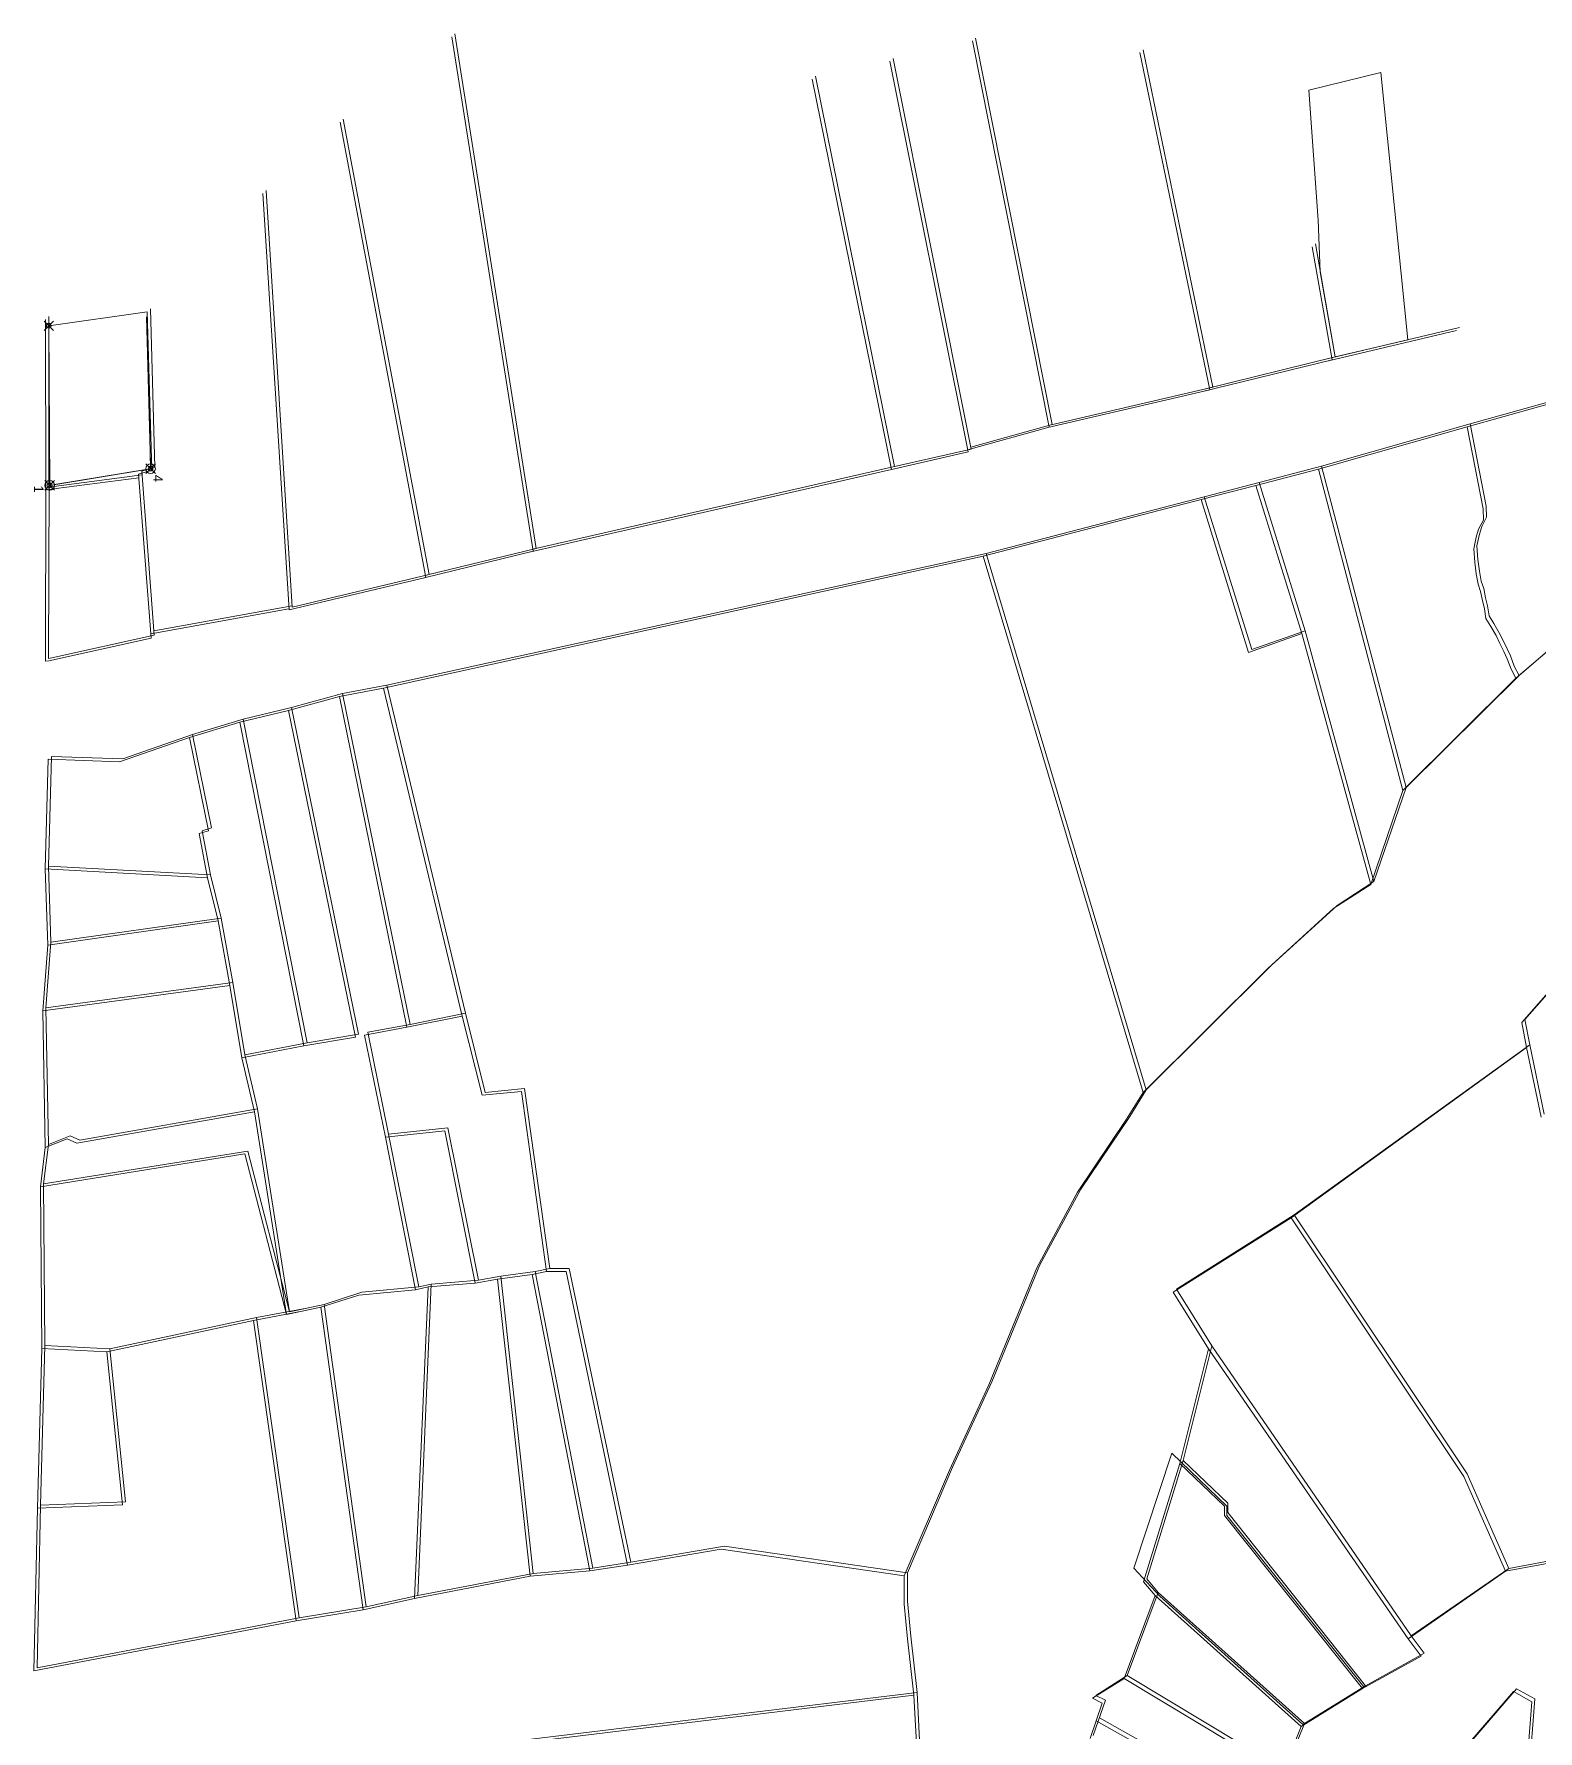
# Model space of a CAD drawing. Header units: millimetres. Extents: x 613231 to 614415, y 1317543 to 1318244.
# Drawn here: x 613957 to 614114.3, y 1318066.6 to 1318244.2 of the extents above; entities that cross this region are included whole.
import ezdxf
from ezdxf.enums import TextEntityAlignment as Align

# ---------------------------------------------------------------- set-up
doc = ezdxf.new("R2010")
doc.units = ezdxf.units.MM
doc.header["$PDMODE"] = 35
doc.header["$PDSIZE"] = 0.5
doc.layers.add('2', color=7, linetype='Continuous')
doc.layers.add('CVL_CUADCON_LIN', color=8, linetype='Continuous')
doc.layers.add('Nivel 2', color=7, linetype='Continuous', lineweight=0)
doc.styles.get("Standard").update_dxf_attribs({"font": 'TCCM____.TTF'})

msp = doc.modelspace()

# ---------------------------------------------------------------- linework, layer by layer
at = {"layer": '2', "color": 1, "lineweight": 0}
for p, q in [((614000.67151, 1318243.89586), (614009.19251, 1318190.06186)), ((614055.15751, 1318243.46986), (614063.17351, 1318203.04286)), ((614046.52551, 1318241.33986), (614054.69251, 1318200.45586)), ((614072.67651, 1318242.24486), (614079.98251, 1318206.94786)), ((614038.39951, 1318239.46386), (614046.66951, 1318198.63086)), ((613988.99051, 1318234.96186), (613997.96951, 1318187.32386)), ((613983.64951, 1318183.92586), (613980.91551, 1318227.49986)), ((614090.69951, 1318221.92486), (614092.77951, 1318210.09186)), ((613968.82751, 1318215.11286), (613969.28151, 1318198.55686)), ((613958.20951, 1318196.32686), (613958.18651, 1318214.32286)), ((614105.77951, 1318213.18486), (614092.39751, 1318209.99886)), ((614092.77951, 1318210.09186), (614078.92551, 1318206.70186)), ((614106.89451, 1318203.07886), (614126.09051, 1318208.45486)), ((614079.98251, 1318206.94786), (614063.04751, 1318203.00786)), ((614063.17351, 1318203.04286), (614054.64951, 1318200.67086)), ((614091.35551, 1318198.66586), (614106.89451, 1318203.07886)), ((614054.69251, 1318200.45586), (614046.53551, 1318198.59986)), ((614046.66951, 1318198.63086), (614008.96551, 1318190.00686)), ((614084.80451, 1318196.94186), (614091.35551, 1318198.66586)), ((614091.35551, 1318198.66586), (614100.18451, 1318165.04386)), ((613958.21051, 1318196.47886), (613967.94151, 1318197.74386)), ((613969.28151, 1318198.55686), (613967.91051, 1318198.15086)), ((613967.91051, 1318198.15086), (613969.22751, 1318180.98586)), ((614084.80451, 1318196.94186), (614079.06551, 1318195.47086)), ((614089.62551, 1318181.45086), (614084.80451, 1318196.94186)), ((614056.26451, 1318189.53686), (614079.06551, 1318195.47086)), ((614079.06551, 1318195.47086), (614084.03951, 1318179.47186)), ((614009.19251, 1318190.06186), (613997.80251, 1318187.28386)), ((614056.26451, 1318189.53686), (613993.54951, 1318175.74586)), ((614073.01151, 1318133.41486), (614056.26451, 1318189.53686)), ((613997.96951, 1318187.32386), (613983.64951, 1318183.92586)), ((614122.22651, 1318185.55286), (614112.01851, 1318176.77086)), ((613969.19451, 1318181.42086), (613983.64251, 1318184.04286)), ((614084.03951, 1318179.47186), (614089.62551, 1318181.45086)), ((614089.62551, 1318181.45086), (614096.83151, 1318155.19286)), ((613993.54951, 1318175.74586), (613988.92851, 1318174.88486)), ((614001.76951, 1318141.41386), (613993.54951, 1318175.74586)), ((614112.01851, 1318176.77086), (614100.18451, 1318165.04386)), ((613983.59651, 1318173.41386), (613988.92851, 1318174.88486)), ((613988.92851, 1318174.88486), (613995.98051, 1318140.24786)), ((613978.51851, 1318172.19686), (613973.23651, 1318170.57386)), ((613978.51851, 1318172.19686), (613983.59651, 1318173.41386)), ((613985.21451, 1318138.32186), (613978.51851, 1318172.19686)), ((613983.59651, 1318173.41386), (613990.59751, 1318139.23386)), ((613973.23651, 1318170.57386), (613975.21551, 1318160.82186)), ((614100.18451, 1318165.04386), (614096.83151, 1318155.19286)), ((613975.21551, 1318160.82186), (613974.25051, 1318160.51786)), ((613974.25051, 1318160.51786), (613975.11251, 1318155.89586)), ((613975.11251, 1318155.89586), (613958.15251, 1318156.81686)), ((613958.15251, 1318156.81686), (613958.40551, 1318148.84286)), ((613976.22951, 1318151.37586), (613975.11251, 1318155.89586)), ((613958.40551, 1318148.84286), (613976.22951, 1318151.37586)), ((613976.22951, 1318151.37586), (613977.44651, 1318144.62186)), ((613957.89551, 1318141.98786), (613958.40551, 1318148.84286)), ((614118.41051, 1318147.36486), (614112.62051, 1318140.76486)), ((613977.44651, 1318144.62186), (613957.89551, 1318141.98786)), ((613977.44651, 1318144.62186), (613978.71451, 1318137.05386)), ((613957.89551, 1318141.98786), (613958.14751, 1318127.66686)), ((613995.98051, 1318140.24786), (613991.56251, 1318139.43686)), ((613995.98051, 1318140.24786), (614001.76951, 1318141.41386)), ((614001.76951, 1318141.41386), (614003.84951, 1318133.13486)), ((614112.62051, 1318140.76486), (614113.12851, 1318138.12386)), ((613978.71451, 1318137.05386), (613985.21451, 1318138.32186)), ((613990.59751, 1318139.23386), (613985.21451, 1318138.32186)), ((613991.56251, 1318139.43686), (613993.74351, 1318128.77086)), ((613980.03351, 1318131.41686), (613978.71451, 1318137.05386)), ((614113.12851, 1318138.12386), (614088.49651, 1318120.30686)), ((614113.12851, 1318138.12386), (614114.65051, 1318130.86086)), ((614003.84951, 1318133.13486), (614007.96251, 1318133.53986)), ((614007.96251, 1318133.53986), (614010.59951, 1318114.69786)), ((613961.44751, 1318128.12186), (613980.03351, 1318131.41686)), ((613980.03351, 1318131.41686), (613983.38151, 1318110.18786)), ((613993.74351, 1318128.77086), (613999.93851, 1318129.42886)), ((613999.93851, 1318129.42886), (614003.13551, 1318113.48186)), ((613958.14751, 1318127.66686), (613957.63851, 1318123.55286)), ((613958.14751, 1318127.66686), (613960.43251, 1318128.57986)), ((613960.43251, 1318128.57986), (613961.44751, 1318128.12186)), ((613996.88951, 1318112.77286), (613993.74351, 1318128.77086)), ((613979.01751, 1318126.99886), (613957.63851, 1318123.55286)), ((613983.38151, 1318110.18786), (613979.01751, 1318126.99886)), ((613957.63851, 1318123.55286), (613957.78751, 1318106.64186)), ((614076.15551, 1318112.54186), (614088.49651, 1318120.30686)), ((614088.49651, 1318120.30686), (614106.56851, 1318093.23286)), ((613998.20951, 1318113.07686), (614003.13551, 1318113.48186)), ((614003.13551, 1318113.48186), (614005.47051, 1318113.88686)), ((614005.47051, 1318113.88686), (614009.07651, 1318114.39386)), ((614005.47051, 1318113.88686), (614008.86751, 1318082.80586)), ((614010.59951, 1318114.69786), (614009.07651, 1318114.39386)), ((614009.07651, 1318114.39386), (614015.11351, 1318083.36286)), ((614010.59951, 1318114.69786), (614012.63151, 1318114.69686)), ((614012.63151, 1318114.69686), (614019.07451, 1318083.97086)), ((613990.94751, 1318112.21686), (613986.98651, 1318110.94786)), ((613996.88951, 1318112.77286), (613990.94751, 1318112.21686)), ((613996.78151, 1318080.47486), (613998.20951, 1318113.07686)), ((613998.20951, 1318113.07686), (613996.88951, 1318112.77286)), ((614079.86151, 1318106.59886), (614076.15551, 1318112.54186)), ((613979.92851, 1318109.57986), (613985.18351, 1318110.56786)), ((613983.38151, 1318110.18786), (613986.98651, 1318110.94786)), ((613986.98651, 1318110.94786), (613991.39851, 1318079.30786)), ((613964.59251, 1318106.28386), (613979.92851, 1318109.57986)), ((613979.92851, 1318109.57986), (613984.39051, 1318078.14286)), ((613957.32751, 1318089.93386), (613957.78751, 1318106.64186)), ((613957.78751, 1318106.64186), (613964.59251, 1318106.28386)), ((613964.59251, 1318106.28386), (613966.21351, 1318090.28686)), ((614079.86151, 1318106.59886), (614076.86351, 1318094.61486)), ((614100.72651, 1318076.27286), (614079.86151, 1318106.59886)), ((614076.86351, 1318094.61486), (614073.05251, 1318082.22486)), ((614076.86351, 1318094.61486), (614081.53451, 1318090.14386)), ((614106.56851, 1318093.23286), (614110.93451, 1318083.32886)), ((613966.21351, 1318090.28686), (613957.32751, 1318089.93386)), ((614081.53451, 1318090.14386), (614081.53351, 1318089.17886)), ((614081.53351, 1318089.17886), (614095.95151, 1318071.04386)), ((614110.93451, 1318083.32886), (614124.39151, 1318085.86286)), ((614015.11351, 1318083.36286), (614008.86751, 1318082.80586)), ((614019.07451, 1318083.97086), (614015.11351, 1318083.36286)), ((614110.93451, 1318083.32886), (614100.72651, 1318076.27286)), ((614008.86751, 1318082.80586), (613996.78151, 1318080.47486)), ((614073.05251, 1318082.22486), (614074.27051, 1318080.80186)), ((613991.39851, 1318079.30786), (613996.78151, 1318080.47486)), ((614074.27051, 1318080.80186), (614071.01951, 1318072.11986)), ((614089.55251, 1318067.08486), (614074.27051, 1318080.80186)), ((613984.39051, 1318078.14286), (613991.39851, 1318079.30786)), ((614102.09651, 1318074.44486), (614100.72651, 1318076.27286)), ((614095.95151, 1318071.04386), (614102.09651, 1318074.44486)), ((614071.01951, 1318072.11986), (614067.71851, 1318070.03886)), ((614071.01951, 1318072.11986), (614087.57151, 1318062.15986)), ((614089.55251, 1318067.08486), (614095.95151, 1318071.04386)), ((614068.73351, 1318069.52986), (614067.46351, 1318065.82386)), ((614067.71851, 1318070.03886), (614068.73351, 1318069.52986)), ((614084.52451, 1318058.45386), (614068.09851, 1318067.67686)), ((614087.57151, 1318062.15986), (614089.55251, 1318067.08486))]:
    msp.add_line(p, q, dxfattribs=at)
for points in [[(614106.89451, 1318203.07886), (614108.56851, 1318194.49586), (614108.61951, 1318193.32786), (614108.11151, 1318192.36286), (614107.85751, 1318191.54986), (614107.60351, 1318190.33186), (614107.70451, 1318188.90986), (614107.85651, 1318187.69086), (614108.05951, 1318186.62386), (614108.31351, 1318185.86186), (614108.51651, 1318184.89686), (614108.71851, 1318184.03386), (614108.87151, 1318183.01786), (614109.37851, 1318182.20586), (614109.93751, 1318181.24086), (614110.34351, 1318180.42786), (614110.74951, 1318179.56386), (614111.10451, 1318178.80186), (614111.51051, 1318177.73586), (614112.01851, 1318176.77086)], [(613958.21151, 1318196.88486), (613958.15651, 1318178.55186), (613958.51251, 1318178.60286), (613969.22751, 1318180.98586)], [(613973.23651, 1318170.57386), (613965.92451, 1318168.03686), (613958.45951, 1318168.29386), (613958.15251, 1318156.81686)], [(614073.01151, 1318133.41486), (614086.06451, 1318146.41086), (614092.97151, 1318152.70586), (614096.83151, 1318155.19286)], [(614019.07451, 1318083.97086), (614028.87451, 1318085.64286), (614048.01851, 1318082.84286), (614052.74251, 1318093.91186), (614056.85751, 1318102.84886), (614061.88751, 1318115.08586), (614066.15451, 1318123.00686), (614071.28451, 1318130.62286), (614073.01151, 1318133.41486)], [(613957.32751, 1318089.93386), (613956.96851, 1318072.92186), (613984.39051, 1318078.14286)], [(614049.03151, 1318070.34986), (614048.37251, 1318076.24086), (614048.01751, 1318079.89786), (614048.01851, 1318082.84286)], [(614099.80851, 1318056.87386), (614111.74451, 1318070.73386), (614113.67351, 1318069.66686), (614111.89151, 1318046.66186)], [(614008.66051, 1318065.43786), (614049.03151, 1318070.34986), (614049.33551, 1318064.66186), (614049.79151, 1318059.48186), (614049.63851, 1318057.65386), (614048.72351, 1318054.70886), (614048.31751, 1318053.43886), (614046.69251, 1318051.71286), (614045.57451, 1318050.69786), (614044.96451, 1318048.20986), (614044.20351, 1318047.44786), (614042.52651, 1318044.35086), (614041.46051, 1318043.43686), (614037.70051, 1318033.48486)]]:
    msp.add_lwpolyline(points, dxfattribs=at)
at = {"layer": 'CVL_CUADCON_LIN', "color": 1, "lineweight": 0, "ltscale": 0.5}
msp.add_line((614081.77428, 1318090.14361), (614081.77328, 1318089.17861), dxfattribs=at)
at = {"layer": 'CVL_CUADCON_LIN', "color": 1, "lineweight": 0, "ltscale": 0.5, "flags": 128}
for points in [[(614090.35243, 1318238.32896), (614097.86539, 1318240.15923), (614100.6967, 1318212.20223)], [(614093.10851, 1318210.39686), (614091.54172, 1318219.3102)], [(613968.73131, 1318214.59764), (613969.1535, 1318199.20347)], [(613958.60722, 1318197.46125), (613958.5196, 1318213.16096)], [(614093.10851, 1318210.39686), (614100.6967, 1318212.20223)], [(613968.67388, 1318198.62223), (613959.10333, 1318197.04268)], [(614096.10276, 1318071.23889), (614081.77328, 1318089.17861)], [(614089.70376, 1318067.27989), (614074.74565, 1318080.70617)], [(614096.10276, 1318071.23889), (614089.70376, 1318067.27989)]]:
    msp.add_lwpolyline(points, dxfattribs=at)
for points in [[(614093.10885, 1318210.39489), (614100.6967, 1318212.20223), (614097.86539, 1318240.15923), (614090.35243, 1318238.32896), (614091.30853, 1318224.70516), (614091.54172, 1318219.3102)], [(613958.61001, 1318196.96126), (613958.51681, 1318213.66096), (613968.82751, 1318215.11286), (613969.16721, 1318198.70366)], [(614096.10276, 1318071.23889), (614089.70376, 1318067.27989), (614074.74565, 1318080.70617), (614072.04867, 1318083.667), (614076.02549, 1318095.67906), (614081.77428, 1318090.14361), (614081.77328, 1318089.17861)]]:
    msp.add_lwpolyline(points, close=True, dxfattribs=at)
at = {"layer": 'CVL_CUADCON_LIN', "color": 1, "lineweight": 0, "ltscale": 0.5}
for centre in [(613969.16721, 1318198.70366), (613958.61001, 1318196.96126)]:
    msp.add_circle(centre, 0.5, dxfattribs=at)
for p in [(613958.51681, 1318213.66096), (613969.16721, 1318198.70366), (613958.61001, 1318196.96126)]:
    msp.add_point(p, dxfattribs=at)
at = {"layer": 'Nivel 2', "color": 1, "lineweight": 0}
for p, q in [((614001.00051, 1318244.20086), (614009.52151, 1318190.36686)), ((614055.48651, 1318243.77486), (614063.50251, 1318203.34786)), ((614046.85451, 1318241.64486), (614055.02151, 1318200.76086)), ((614073.00551, 1318242.54986), (614080.31151, 1318207.25286)), ((614038.72851, 1318239.76886), (614046.99851, 1318198.93586)), ((613989.31951, 1318235.26686), (613998.29851, 1318187.62886)), ((613983.97851, 1318184.23086), (613981.24451, 1318227.80486)), ((614091.02851, 1318222.22986), (614093.10851, 1318210.39686)), ((613958.53851, 1318196.63186), (613958.51551, 1318214.62786)), ((613969.15651, 1318215.41786), (613969.61051, 1318198.86186)), ((614106.10851, 1318213.48986), (614092.72651, 1318210.30386)), ((614093.10851, 1318210.39686), (614079.25451, 1318207.00686)), ((614107.22351, 1318203.38386), (614126.41951, 1318208.75986)), ((614080.31151, 1318207.25286), (614063.37651, 1318203.31286)), ((614063.50251, 1318203.34786), (614054.97851, 1318200.97586)), ((614091.68451, 1318198.97086), (614107.22351, 1318203.38386)), ((614055.02151, 1318200.76086), (614046.86451, 1318198.90486)), ((613969.61051, 1318198.86186), (613968.23951, 1318198.45586)), ((614046.99851, 1318198.93586), (614009.29451, 1318190.31186)), ((614085.13351, 1318197.24686), (614091.68451, 1318198.97086)), ((614091.68451, 1318198.97086), (614100.51351, 1318165.34886)), ((613958.53951, 1318196.78386), (613968.27051, 1318198.04886)), ((613968.23951, 1318198.45586), (613969.55651, 1318181.29086)), ((614085.13351, 1318197.24686), (614079.39451, 1318195.77586)), ((614089.95451, 1318181.75586), (614085.13351, 1318197.24686)), ((614056.59351, 1318189.84186), (614079.39451, 1318195.77586)), ((614079.39451, 1318195.77586), (614084.36851, 1318179.77686)), ((614056.59351, 1318189.84186), (613993.87851, 1318176.05086)), ((614009.52151, 1318190.36686), (613998.13151, 1318187.58886)), ((614073.34051, 1318133.71986), (614056.59351, 1318189.84186)), ((613998.29851, 1318187.62886), (613983.97851, 1318184.23086)), ((614122.55551, 1318185.85786), (614112.34751, 1318177.07586)), ((613969.52351, 1318181.72586), (613983.97151, 1318184.34786)), ((614084.36851, 1318179.77686), (614089.95451, 1318181.75586)), ((614089.95451, 1318181.75586), (614097.16051, 1318155.49786)), ((613993.87851, 1318176.05086), (613989.25751, 1318175.18986)), ((614002.09851, 1318141.71886), (613993.87851, 1318176.05086)), ((614112.34751, 1318177.07586), (614100.51351, 1318165.34886)), ((613978.84751, 1318172.50186), (613983.92551, 1318173.71886)), ((613983.92551, 1318173.71886), (613989.25751, 1318175.18986)), ((613983.92551, 1318173.71886), (613990.92651, 1318139.53886)), ((613989.25751, 1318175.18986), (613996.30951, 1318140.55286)), ((613978.84751, 1318172.50186), (613973.56551, 1318170.87886)), ((613985.54351, 1318138.62686), (613978.84751, 1318172.50186)), ((613973.56551, 1318170.87886), (613975.54451, 1318161.12686)), ((614100.51351, 1318165.34886), (614097.16051, 1318155.49786)), ((613975.54451, 1318161.12686), (613974.57951, 1318160.82286)), ((613974.57951, 1318160.82286), (613975.44151, 1318156.20086)), ((613958.48151, 1318157.12186), (613958.73451, 1318149.14786)), ((613975.44151, 1318156.20086), (613958.48151, 1318157.12186)), ((613976.55851, 1318151.68086), (613975.44151, 1318156.20086)), ((613958.73451, 1318149.14786), (613976.55851, 1318151.68086)), ((613976.55851, 1318151.68086), (613977.77551, 1318144.92686)), ((613958.22451, 1318142.29286), (613958.73451, 1318149.14786)), ((614118.73951, 1318147.66986), (614112.94951, 1318141.06986)), ((613977.77551, 1318144.92686), (613958.22451, 1318142.29286)), ((613977.77551, 1318144.92686), (613979.04351, 1318137.35886)), ((613958.22451, 1318142.29286), (613958.47651, 1318127.97186)), ((613996.30951, 1318140.55286), (613991.89151, 1318139.74186)), ((613996.30951, 1318140.55286), (614002.09851, 1318141.71886)), ((614002.09851, 1318141.71886), (614004.17851, 1318133.43986)), ((614112.94951, 1318141.06986), (614113.45751, 1318138.42886)), ((613979.04351, 1318137.35886), (613985.54351, 1318138.62686)), ((613990.92651, 1318139.53886), (613985.54351, 1318138.62686)), ((613991.89151, 1318139.74186), (613994.07251, 1318129.07586)), ((614113.45751, 1318138.42886), (614088.82551, 1318120.61186)), ((614113.45751, 1318138.42886), (614114.97951, 1318131.16586)), ((613980.36251, 1318131.72186), (613979.04351, 1318137.35886)), ((614004.17851, 1318133.43986), (614008.29151, 1318133.84486)), ((614008.29151, 1318133.84486), (614010.92851, 1318115.00286)), ((613961.77651, 1318128.42686), (613980.36251, 1318131.72186)), ((613980.36251, 1318131.72186), (613983.71051, 1318110.49286)), ((613994.07251, 1318129.07586), (614000.26751, 1318129.73386)), ((614000.26751, 1318129.73386), (614003.46451, 1318113.78686)), ((613958.47651, 1318127.97186), (613957.96751, 1318123.85786)), ((613958.47651, 1318127.97186), (613960.76151, 1318128.88486)), ((613960.76151, 1318128.88486), (613961.77651, 1318128.42686)), ((613997.21851, 1318113.07786), (613994.07251, 1318129.07586)), ((613979.34651, 1318127.30386), (613957.96751, 1318123.85786)), ((613983.71051, 1318110.49286), (613979.34651, 1318127.30386)), ((613957.96751, 1318123.85786), (613958.11651, 1318106.94686)), ((614076.48451, 1318112.84686), (614088.82551, 1318120.61186)), ((614088.82551, 1318120.61186), (614106.89751, 1318093.53786)), ((613997.11051, 1318080.77986), (613998.53851, 1318113.38186)), ((613998.53851, 1318113.38186), (613997.21851, 1318113.07786)), ((613998.53851, 1318113.38186), (614003.46451, 1318113.78686)), ((614003.46451, 1318113.78686), (614005.79951, 1318114.19186)), ((614005.79951, 1318114.19186), (614009.40551, 1318114.69886)), ((614005.79951, 1318114.19186), (614009.19651, 1318083.11086)), ((614010.92851, 1318115.00286), (614009.40551, 1318114.69886)), ((614009.40551, 1318114.69886), (614015.44251, 1318083.66786)), ((614010.92851, 1318115.00286), (614012.96051, 1318115.00186)), ((614012.96051, 1318115.00186), (614019.40351, 1318084.27586)), ((613991.27651, 1318112.52186), (613987.31551, 1318111.25286)), ((613997.21851, 1318113.07786), (613991.27651, 1318112.52186)), ((614080.19051, 1318106.90386), (614076.48451, 1318112.84686)), ((613964.92151, 1318106.58886), (613980.25751, 1318109.88486)), ((613980.25751, 1318109.88486), (613985.51251, 1318110.87286)), ((613980.25751, 1318109.88486), (613984.71951, 1318078.44786)), ((613983.71051, 1318110.49286), (613987.31551, 1318111.25286)), ((613987.31551, 1318111.25286), (613991.72751, 1318079.61286)), ((613957.65651, 1318090.23886), (613958.11651, 1318106.94686)), ((613958.11651, 1318106.94686), (613964.92151, 1318106.58886)), ((613964.92151, 1318106.58886), (613966.54251, 1318090.59186)), ((614080.19051, 1318106.90386), (614077.19251, 1318094.91986)), ((614101.05551, 1318076.57786), (614080.19051, 1318106.90386)), ((614077.19251, 1318094.91986), (614073.38151, 1318082.52986)), ((614077.19251, 1318094.91986), (614081.86351, 1318090.44886)), ((614106.89751, 1318093.53786), (614111.26351, 1318083.63386)), ((613966.54251, 1318090.59186), (613957.65651, 1318090.23886)), ((614081.86351, 1318090.44886), (614081.86251, 1318089.48386)), ((614081.86251, 1318089.48386), (614096.28051, 1318071.34886)), ((614111.26351, 1318083.63386), (614124.72051, 1318086.16786)), ((614015.44251, 1318083.66786), (614009.19651, 1318083.11086)), ((614019.40351, 1318084.27586), (614015.44251, 1318083.66786)), ((614111.26351, 1318083.63386), (614101.05551, 1318076.57786)), ((614009.19651, 1318083.11086), (613997.11051, 1318080.77986)), ((614073.38151, 1318082.52986), (614074.59951, 1318081.10686)), ((613984.71951, 1318078.44786), (613991.72751, 1318079.61286)), ((613991.72751, 1318079.61286), (613997.11051, 1318080.77986)), ((614074.59951, 1318081.10686), (614071.34851, 1318072.42486)), ((614089.88151, 1318067.38986), (614074.59951, 1318081.10686)), ((614102.42551, 1318074.74986), (614101.05551, 1318076.57786)), ((614096.28051, 1318071.34886), (614102.42551, 1318074.74986)), ((614071.34851, 1318072.42486), (614068.04751, 1318070.34386)), ((614071.34851, 1318072.42486), (614087.90051, 1318062.46486)), ((614089.88151, 1318067.38986), (614096.28051, 1318071.34886)), ((614069.06251, 1318069.83486), (614067.79251, 1318066.12886)), ((614068.04751, 1318070.34386), (614069.06251, 1318069.83486)), ((614084.85351, 1318058.75886), (614068.42751, 1318067.98186)), ((614087.90051, 1318062.46486), (614089.88151, 1318067.38986))]:
    msp.add_line(p, q, dxfattribs=at)
at = {"layer": 'Nivel 2', "color": 1, "lineweight": 0, "flags": 128}
for points in [[(614107.22351, 1318203.38386), (614108.89751, 1318194.80086), (614108.94851, 1318193.63286), (614108.44051, 1318192.66786), (614108.18651, 1318191.85486), (614107.93251, 1318190.63686), (614108.03351, 1318189.21486), (614108.18551, 1318187.99586), (614108.38851, 1318186.92886), (614108.64251, 1318186.16686), (614108.84551, 1318185.20186), (614109.04751, 1318184.33886), (614109.20051, 1318183.32286), (614109.70751, 1318182.51086), (614110.26651, 1318181.54586), (614110.67251, 1318180.73286), (614111.07851, 1318179.86886), (614111.43351, 1318179.10686), (614111.83951, 1318178.04086), (614112.34751, 1318177.07586)], [(613958.54051, 1318197.18986), (613958.48551, 1318178.85686), (613958.84151, 1318178.90786), (613969.55651, 1318181.29086)], [(613973.56551, 1318170.87886), (613966.25351, 1318168.34186), (613958.78851, 1318168.59886), (613958.48151, 1318157.12186)], [(614073.34051, 1318133.71986), (614086.39351, 1318146.71586), (614093.30051, 1318153.01086), (614097.16051, 1318155.49786)], [(614019.40351, 1318084.27586), (614029.20351, 1318085.94786), (614048.34751, 1318083.14786), (614053.07151, 1318094.21686), (614057.18651, 1318103.15386), (614062.21651, 1318115.39086), (614066.48351, 1318123.31186), (614071.61351, 1318130.92786), (614073.34051, 1318133.71986)], [(613957.65651, 1318090.23886), (613957.29751, 1318073.22686), (613984.71951, 1318078.44786)], [(614049.36051, 1318070.65486), (614048.70151, 1318076.54586), (614048.34651, 1318080.20286), (614048.34751, 1318083.14786)], [(614100.13751, 1318057.17886), (614112.07351, 1318071.03886), (614114.00251, 1318069.97186), (614112.22051, 1318046.96686)], [(614008.98951, 1318065.74286), (614049.36051, 1318070.65486), (614049.66451, 1318064.96686), (614050.12051, 1318059.78686), (614049.96751, 1318057.95886), (614049.05251, 1318055.01386), (614048.64651, 1318053.74386), (614047.02151, 1318052.01786), (614045.90351, 1318051.00286), (614045.29351, 1318048.51486), (614044.53251, 1318047.75286), (614042.85551, 1318044.65586), (614041.78951, 1318043.74186), (614038.02951, 1318033.78986)]]:
    msp.add_lwpolyline(points, dxfattribs=at)

# ---------------------------------------------------------------- texts
at = {"layer": 'CVL_CUADCON_LIN', "color": 1, "lineweight": 0, "ltscale": 0.5}
msp.add_text('1', height=1, rotation=270, dxfattribs=at).set_placement((613957.96521, 1318196.19696), align=Align.TOP_RIGHT)
msp.add_text('4', height=1, rotation=270, dxfattribs=at).set_placement((613969.93851, 1318198.06716), align=Align.MIDDLE_LEFT)

doc.saveas('drawing.dxf')
